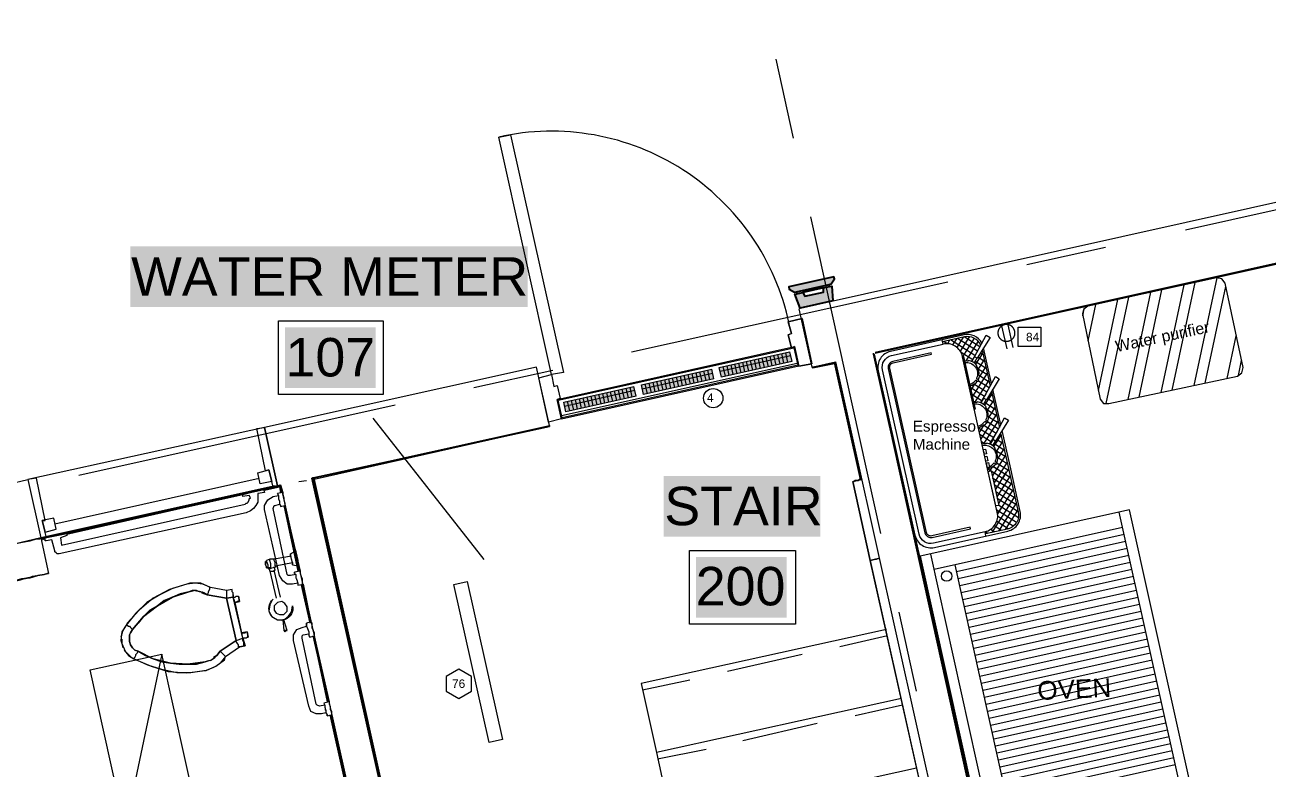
# Model space of a CAD drawing. Header units: inches. Extents: x 0.9 to 36.3, y 0.7 to 23.3.
# Drawn here: x 24.894 to 26.813, y 13.692 to 14.841 of the extents above; entities that cross this region are included whole.
import ezdxf

# ---------------------------------------------------------------- set-up
doc = ezdxf.new("R2010")
doc.units = ezdxf.units.IN
doc.linetypes.add('CENTER', pattern=[50.8, 31.75, -6.35, 6.35, -6.35])
for name, color, linetype, lineweight, true_color in [('Blocks', 7, 'Continuous', 5, 0x9a9c7f), ('Boarder for name', 7, 'Continuous', 5, 0x777777), ('Doors', 7, 'Continuous', 5, 0xf2db9c), ('Lights', 7, 'Continuous', 5, 0xff0a0a), ('Numbering Lights', 1, 'Continuous', 0, 0xff0000), ('PDF_Geometry', 7, 'Continuous', 9, 0x777777)]:
    doc.layers.add(name, color=color, linetype=linetype, lineweight=lineweight, true_color=true_color)
for name, color, linetype, lineweight in [('Force flow Fan', 7, 'Continuous', 0), ('Numbering Force Flow Fan', 255, 'Continuous', 0), ('Numbering receptecles', 170, 'Continuous', 0), ('Receptacles', 170, 'Continuous', 0)]:
    doc.layers.add(name, color=color, linetype=linetype, lineweight=lineweight)
doc.layers.add('PDF_Solid Fills', color=7, linetype='Continuous', true_color=0xffffff)
doc.layers.add('PDF_Text', color=7, linetype='Continuous')
doc.layers.add('Sensor', color=80, linetype='Continuous')
doc.styles.add('PDF Arial', font='arial.ttf')
doc.styles.get("Standard").update_dxf_attribs({"font": 'arial.ttf'})

msp = doc.modelspace()

# ---------------------------------------------------------------- hatches: boundary and pattern name
at = {"layer": 'Blocks', "linetype": 'CENTER', "ltscale": 0.01, "transparency": 33554559}
h = msp.add_hatch(color=256, dxfattribs=at)
h.set_gradient(color1=(19, 155, 72), color2=(241, 235, 31))
h.paths.add_polyline_path([(26.0982, 14.422), (26.0952, 14.428), (26.0857, 14.4259), (26.0826, 14.4252), (26.0907, 14.4037), (26.1414, 14.415), (26.1396, 14.4378), (26.1364, 14.4371), (26.1269, 14.435), (26.1267, 14.4283)])
h.paths.add_polyline_path([(26.1357, 14.4403), (26.1389, 14.441), (26.1438, 14.4488), (26.1431, 14.4519), (26.0734, 14.4364), (26.0741, 14.4332), (26.0819, 14.4283), (26.085, 14.429)])
h.paths.add_polyline_path([(26.085, 14.429), (26.0857, 14.4259), (26.0952, 14.428), (26.1269, 14.435), (26.1364, 14.4371), (26.1357, 14.4403)])
h = msp.add_hatch(dxfattribs=at)
h.set_pattern_fill('ANSI32', color=256, scale=0.005, angle=33)
h.paths.add_polyline_path([(26.5349, 14.4066), (26.5282, 14.4016), (26.5265, 14.395), (26.5542, 14.2632), (26.5592, 14.2565), (26.5675, 14.2564), (26.7661, 14.2988), (26.7728, 14.3037), (26.7745, 14.3121), (26.7468, 14.4422), (26.7418, 14.4489), (26.7335, 14.4506)])
h.paths.add_polyline_path([(26.577, 14.325), (26.7305, 14.358), (26.7228, 14.3935), (26.5694, 14.3606)], flags=24)
at = {"layer": 'Force flow Fan', "linetype": 'CENTER', "ltscale": 0.01, "transparency": 33554559}
h = msp.add_hatch(color=256, dxfattribs=at)
h.dxf.hatch_style = 1
h.paths.add_polyline_path([(25.9722, 14.3136), (25.9661, 14.3122), (25.9695, 14.2972), (25.9755, 14.2985)])
h.paths.add_polyline_path([(25.9782, 14.3149), (25.9722, 14.3136), (25.9755, 14.2985), (25.9815, 14.2998)])
h.paths.add_polyline_path([(25.9842, 14.3163), (25.9782, 14.3149), (25.9815, 14.2998), (25.9876, 14.3012)])
h.paths.add_polyline_path([(25.9902, 14.3176), (25.9842, 14.3163), (25.9876, 14.3012), (25.9936, 14.3025)])
h.paths.add_polyline_path([(25.9963, 14.3189), (25.9902, 14.3176), (25.9936, 14.3025), (25.9996, 14.3039)])
h.paths.add_polyline_path([(26.0023, 14.3203), (25.9963, 14.3189), (25.9996, 14.3039), (26.0056, 14.3052)])
h.paths.add_polyline_path([(26.0083, 14.3216), (26.0023, 14.3203), (26.0056, 14.3052), (26.0117, 14.3066)])
h.paths.add_polyline_path([(26.0143, 14.323), (26.0083, 14.3216), (26.0117, 14.3066), (26.0177, 14.3079)])
h.paths.add_polyline_path([(26.0204, 14.3243), (26.0143, 14.323), (26.0177, 14.3079), (26.0237, 14.3092)])
h.paths.add_polyline_path([(26.0264, 14.3256), (26.0204, 14.3243), (26.0237, 14.3092), (26.0297, 14.3106)])
h.paths.add_polyline_path([(26.0324, 14.327), (26.0264, 14.3256), (26.0297, 14.3106), (26.0358, 14.3119)])
h.paths.add_polyline_path([(26.0384, 14.3283), (26.0324, 14.327), (26.0358, 14.3119), (26.0418, 14.3133)])
h.paths.add_polyline_path([(26.0445, 14.3297), (26.0384, 14.3283), (26.0418, 14.3133), (26.0478, 14.3146)])
h.paths.add_polyline_path([(26.0505, 14.331), (26.0445, 14.3297), (26.0478, 14.3146), (26.0538, 14.3159)])
h.paths.add_polyline_path([(26.0565, 14.3324), (26.0505, 14.331), (26.0538, 14.3159), (26.0599, 14.3173)])
h.paths.add_polyline_path([(26.0625, 14.3337), (26.0565, 14.3324), (26.0599, 14.3173), (26.0659, 14.3186)])
h.paths.add_polyline_path([(26.0686, 14.335), (26.0625, 14.3337), (26.0659, 14.3186), (26.0719, 14.32)])
h.paths.add_polyline_path([(26.0746, 14.3364), (26.0686, 14.335), (26.0719, 14.32), (26.0779, 14.3213)])
h = msp.add_hatch(color=256, dxfattribs=at)
h.dxf.hatch_style = 1
h.paths.add_polyline_path([(25.732, 14.2601), (25.726, 14.2587), (25.7294, 14.2437), (25.7354, 14.245)])
h.paths.add_polyline_path([(25.7441, 14.2628), (25.738, 14.2614), (25.7414, 14.2464), (25.7474, 14.2477)])
h.paths.add_polyline_path([(25.738, 14.2614), (25.732, 14.2601), (25.7354, 14.245), (25.7414, 14.2464)])
h.paths.add_polyline_path([(25.7501, 14.2641), (25.7441, 14.2628), (25.7474, 14.2477), (25.7535, 14.249)])
h.paths.add_polyline_path([(25.7561, 14.2655), (25.7501, 14.2641), (25.7535, 14.249), (25.7595, 14.2504)])
h.paths.add_polyline_path([(25.7682, 14.2681), (25.7621, 14.2668), (25.7655, 14.2517), (25.7715, 14.2531)])
h.paths.add_polyline_path([(25.7621, 14.2668), (25.7561, 14.2655), (25.7595, 14.2504), (25.7655, 14.2517)])
h.paths.add_polyline_path([(25.7802, 14.2708), (25.7742, 14.2695), (25.7776, 14.2544), (25.7836, 14.2558)])
h.paths.add_polyline_path([(25.7742, 14.2695), (25.7682, 14.2681), (25.7715, 14.2531), (25.7776, 14.2544)])
h.paths.add_polyline_path([(25.7923, 14.2735), (25.7862, 14.2722), (25.7896, 14.2571), (25.7956, 14.2584)])
h.paths.add_polyline_path([(25.7862, 14.2722), (25.7802, 14.2708), (25.7836, 14.2558), (25.7896, 14.2571)])
h.paths.add_polyline_path([(25.7983, 14.2748), (25.7923, 14.2735), (25.7956, 14.2584), (25.8017, 14.2598)])
h.paths.add_polyline_path([(25.8043, 14.2762), (25.7983, 14.2748), (25.8017, 14.2598), (25.8077, 14.2611)])
h.paths.add_polyline_path([(25.8164, 14.2789), (25.8103, 14.2775), (25.8137, 14.2625), (25.8197, 14.2638)])
h.paths.add_polyline_path([(25.8103, 14.2775), (25.8043, 14.2762), (25.8077, 14.2611), (25.8137, 14.2625)])
h.paths.add_polyline_path([(25.8224, 14.2802), (25.8164, 14.2789), (25.8197, 14.2638), (25.8258, 14.2651)])
h.paths.add_polyline_path([(25.8284, 14.2816), (25.8224, 14.2802), (25.8258, 14.2651), (25.8318, 14.2665)])
h.paths.add_polyline_path([(25.8344, 14.2829), (25.8284, 14.2816), (25.8318, 14.2665), (25.8378, 14.2678)])
h.paths.add_polyline_path([(25.8519, 14.2868), (25.8458, 14.2854), (25.8492, 14.2704), (25.8552, 14.2717)])
h.paths.add_polyline_path([(25.8579, 14.2881), (25.8519, 14.2868), (25.8552, 14.2717), (25.8612, 14.2731)])
h.paths.add_polyline_path([(25.8639, 14.2895), (25.8579, 14.2881), (25.8612, 14.2731), (25.8673, 14.2744)])
h.paths.add_polyline_path([(25.8699, 14.2908), (25.8639, 14.2895), (25.8673, 14.2744), (25.8733, 14.2757)])
h.paths.add_polyline_path([(25.876, 14.2921), (25.8699, 14.2908), (25.8733, 14.2757), (25.8793, 14.2771)])
h.paths.add_polyline_path([(25.882, 14.2935), (25.876, 14.2921), (25.8793, 14.2771), (25.8853, 14.2784)])
h.paths.add_polyline_path([(25.888, 14.2948), (25.882, 14.2935), (25.8853, 14.2784), (25.8914, 14.2798)])
h.paths.add_polyline_path([(25.9001, 14.2975), (25.894, 14.2962), (25.8974, 14.2811), (25.9034, 14.2824)])
h.paths.add_polyline_path([(25.894, 14.2962), (25.888, 14.2948), (25.8914, 14.2798), (25.8974, 14.2811)])
h.paths.add_polyline_path([(25.9121, 14.3002), (25.9061, 14.2989), (25.9094, 14.2838), (25.9155, 14.2851)])
h.paths.add_polyline_path([(25.9061, 14.2989), (25.9001, 14.2975), (25.9034, 14.2824), (25.9094, 14.2838)])
h.paths.add_polyline_path([(25.9181, 14.3015), (25.9121, 14.3002), (25.9155, 14.2851), (25.9215, 14.2865)])
h.paths.add_polyline_path([(25.9242, 14.3029), (25.9181, 14.3015), (25.9215, 14.2865), (25.9275, 14.2878)])
h.paths.add_polyline_path([(25.9302, 14.3042), (25.9242, 14.3029), (25.9275, 14.2878), (25.9335, 14.2892)])
h.paths.add_polyline_path([(25.9422, 14.3069), (25.9362, 14.3056), (25.9396, 14.2905), (25.9456, 14.2918)])
h.paths.add_polyline_path([(25.9362, 14.3056), (25.9302, 14.3042), (25.9335, 14.2892), (25.9396, 14.2905)])
h.paths.add_polyline_path([(25.9483, 14.3082), (25.9422, 14.3069), (25.9456, 14.2918), (25.9516, 14.2932)])
h.paths.add_polyline_path([(25.9543, 14.3096), (25.9483, 14.3082), (25.9516, 14.2932), (25.9576, 14.2945)])

# ---------------------------------------------------------------- linework, layer by layer
at = {"layer": 'Blocks', "linetype": 'ByBlock'}
for p, q in [((26.3216, 14.3542), (26.3182, 14.3488)), ((26.3607, 14.3306), (26.323, 14.3546)), ((26.3321, 14.3566), (26.3261, 14.3471)), ((26.3427, 14.3589), (26.3327, 14.3432)), ((26.3644, 14.3374), (26.3336, 14.3569)), ((26.3522, 14.3597), (26.338, 14.3373)), ((26.3597, 14.3573), (26.3416, 14.3288)), ((26.368, 14.3441), (26.3441, 14.3593)), ((26.3178, 14.3488), (26.3125, 14.3522)), ((26.3573, 14.3238), (26.3392, 14.3352)), ((26.3657, 14.3525), (26.3465, 14.3222)), ((26.3717, 14.3388), (26.3841, 14.2834)), ((26.3863, 14.2875), (26.374, 14.3425)), ((26.3457, 14.3221), (26.3441, 14.3231)), ((26.3598, 14.3289), (26.3552, 14.3217)), ((26.3559, 14.3213), (26.3601, 14.3286)), ((26.3636, 14.3266), (26.3594, 14.3193)), ((26.378, 14.3106), (26.3608, 14.3216)), ((26.3726, 14.3348), (26.3616, 14.3175)), ((26.3756, 14.3212), (26.365, 14.3279)), ((26.3749, 14.3243), (26.3657, 14.3097)), ((26.3733, 14.3317), (26.369, 14.3344)), ((26.3797, 14.3032), (26.3566, 14.2669)), ((26.3804, 14.3001), (26.3658, 14.3093)), ((26.3773, 14.3137), (26.3676, 14.2984)), ((26.3827, 14.2896), (26.3677, 14.2991)), ((26.3753, 14.2672), (26.3535, 14.281)), ((26.3599, 14.2863), (26.3543, 14.2775)), ((26.3789, 14.2739), (26.3588, 14.2866)), ((26.382, 14.2927), (26.3602, 14.2582)), ((26.3826, 14.2806), (26.3659, 14.2912)), ((26.4006, 14.2236), (26.3883, 14.2786)), ((26.3719, 14.2603), (26.3559, 14.2704)), ((26.3608, 14.2583), (26.3582, 14.2599)), ((26.3775, 14.2713), (26.369, 14.2579)), ((26.3702, 14.2574), (26.3744, 14.2647)), ((26.3779, 14.2627), (26.3737, 14.2554)), ((26.3867, 14.2716), (26.3755, 14.2539)), ((26.3898, 14.258), (26.3796, 14.2644)), ((26.3891, 14.2611), (26.3797, 14.2463)), ((26.3874, 14.2685), (26.3836, 14.2709)), ((26.386, 14.2749), (26.3984, 14.2195)), ((26.3938, 14.24), (26.3699, 14.2022)), ((26.3921, 14.2474), (26.3753, 14.2581)), ((26.3945, 14.2369), (26.3798, 14.2462)), ((26.3915, 14.2505), (26.3821, 14.2357)), ((26.3739, 14.2228), (26.3675, 14.2127)), ((26.3737, 14.2229), (26.3735, 14.2231)), ((26.3962, 14.2294), (26.3739, 14.1943)), ((26.3934, 14.2104), (26.3744, 14.2225)), ((26.3971, 14.2171), (26.3806, 14.2276)), ((26.3816, 14.236), (26.3811, 14.2363)), ((26.3969, 14.2263), (26.3821, 14.2357)), ((26.3898, 14.2037), (26.3662, 14.2187)), ((26.3864, 14.1968), (26.3685, 14.2081)), ((26.3952, 14.2137), (26.3829, 14.1942)), ((26.3845, 14.1936), (26.3887, 14.2008)), ((26.4009, 14.2084), (26.3895, 14.1904)), ((26.4039, 14.1947), (26.3941, 14.201)), ((26.4016, 14.2053), (26.3981, 14.2075)), ((26.3759, 14.1944), (26.3709, 14.1976)), ((26.3922, 14.1988), (26.388, 14.1915)), ((26.4063, 14.1842), (26.3898, 14.1946)), ((26.4087, 14.1737), (26.3937, 14.1831)), ((26.4032, 14.1978), (26.3938, 14.183)), ((26.4056, 14.1873), (26.396, 14.1721)), ((26.408, 14.1767), (26.3874, 14.1443)), ((26.4103, 14.1662), (26.3897, 14.1338)), ((26.411, 14.1631), (26.3955, 14.173)), ((26.3851, 14.1524), (26.3803, 14.1555)), ((26.3877, 14.1591), (26.3832, 14.152)), ((26.4099, 14.1367), (26.3841, 14.153)), ((26.404, 14.1405), (26.3856, 14.1521)), ((26.414, 14.1431), (26.3882, 14.1595)), ((26.4076, 14.1472), (26.3891, 14.1589)), ((26.415, 14.1451), (26.4036, 14.1271)), ((26.4127, 14.1557), (26.4097, 14.1509)), ((26.4082, 14.1197), (26.3904, 14.131)), ((26.3992, 14.1344), (26.3921, 14.1232)), ((26.4057, 14.1303), (26.3945, 14.1127)), ((26.4204, 14.121), (26.404, 14.1314)), ((26.4174, 14.1346), (26.408, 14.1197)), ((26.4181, 14.1315), (26.4083, 14.1377)), ((26.4198, 14.1241), (26.4101, 14.1089)), ((26.4221, 14.1135), (26.3865, 14.0573)), ((26.4106, 14.1091), (26.3927, 14.1205)), ((26.4129, 14.0986), (26.3951, 14.1099)), ((26.408, 14.1198), (26.3968, 14.1022)), ((26.4209, 14.1116), (26.4045, 14.0858)), ((26.4228, 14.1104), (26.4079, 14.1199)), ((26.4252, 14.0999), (26.4097, 14.1097)), ((26.5993, 14.0926), (26.2762, 14.0208)), ((26.4249, 14.0729), (26.3945, 14.0922)), ((26.4245, 14.103), (26.397, 14.0597)), ((26.4088, 14.0922), (26.3974, 14.0994)), ((26.4277, 14.0802), (26.4033, 14.0957)), ((26.4268, 14.0924), (26.4075, 14.062)), ((26.4275, 14.0893), (26.4092, 14.101)), ((26.6975, 13.5747), (26.5832, 14.089)), ((26.7136, 13.5783), (26.5993, 14.0926)), ((26.4014, 14.0607), (26.3904, 14.0677)), ((26.4119, 14.0631), (26.3942, 14.0743)), ((26.4198, 14.0671), (26.3958, 14.0823)), ((26.5885, 14.0651), (26.2977, 14.0005)), ((26.5909, 14.0543), (26.3324, 13.9969)), ((26.3804, 14.056), (26.3762, 14.0586)), ((26.3788, 14.0594), (26.3767, 14.0562)), ((26.3909, 14.0583), (26.3846, 14.0623)), ((26.5933, 14.0435), (26.3348, 13.9861)), ((26.5957, 14.0328), (26.3372, 13.9753)), ((26.2762, 14.0208), (26.3905, 13.5065)), ((26.4067, 13.5101), (26.2924, 14.0243)), ((26.5981, 14.022), (26.3396, 13.9646)), ((26.6005, 14.0112), (26.342, 13.9538)), ((26.4329, 13.5445), (26.33, 14.0076)), ((26.6029, 14.0005), (26.3444, 13.943)), ((26.6052, 13.9897), (26.3468, 13.9322)), ((26.6076, 13.9789), (26.3492, 13.9215)), ((26.61, 13.9681), (26.3515, 13.9107)), ((26.6124, 13.9574), (26.3539, 13.8999)), ((26.6148, 13.9466), (26.3563, 13.8892)), ((26.6172, 13.9358), (26.3587, 13.8784)), ((26.6196, 13.9251), (26.3611, 13.8676)), ((26.622, 13.9143), (26.3635, 13.8568)), ((26.6244, 13.9035), (26.3659, 13.8461)), ((26.6268, 13.8927), (26.3683, 13.8353)), ((26.6292, 13.882), (26.3707, 13.8245)), ((26.6316, 13.8712), (26.3731, 13.8138)), ((26.634, 13.8604), (26.3755, 13.803)), ((26.6364, 13.8497), (26.3779, 13.7922)), ((26.6388, 13.8389), (26.3803, 13.7815)), ((26.6412, 13.8281), (26.3827, 13.7707)), ((26.6435, 13.8174), (26.3851, 13.7599)), ((26.6459, 13.8066), (26.3874, 13.7491)), ((26.6483, 13.7958), (26.3898, 13.7384)), ((26.6507, 13.785), (26.3922, 13.7276)), ((26.6531, 13.7743), (26.3946, 13.7168)), ((26.6555, 13.7635), (26.397, 13.7061)), ((26.6579, 13.7527), (26.3994, 13.6953)), ((26.6603, 13.742), (26.4018, 13.6845)), ((26.6627, 13.7312), (26.4042, 13.6737)), ((26.6651, 13.7204), (26.4066, 13.663)), ((26.6675, 13.7096), (26.409, 13.6522)), ((26.6699, 13.6989), (26.4114, 13.6414))]:
    msp.add_line(p, q, dxfattribs=at)
for points in [[(26.7468, 14.4422), (26.7418, 14.4489), (26.7335, 14.4506), (26.5349, 14.4066), (26.5282, 14.4016), (26.5265, 14.395), (26.5542, 14.2632), (26.5592, 14.2565), (26.5675, 14.2564), (26.7661, 14.2988), (26.7728, 14.3037), (26.7745, 14.3121)], [(26.3598, 14.3288), (26.3779, 14.3622), (26.384, 14.3586), (26.364, 14.3263)], [(26.3415, 14.3287), (26.3428, 14.329), (26.3609, 14.2479), (26.3597, 14.2477)], [(26.374, 14.2649), (26.3922, 14.2983), (26.3983, 14.2947), (26.3783, 14.2624)], [(26.3883, 14.201), (26.4065, 14.2344), (26.4126, 14.2308), (26.3926, 14.1986)], [(26.3736, 14.1854), (26.3768, 14.1861), (26.3783, 14.179), (26.3752, 14.1783)], [(26.376, 14.1746), (26.3792, 14.1753), (26.3808, 14.1682), (26.3776, 14.1675)], [(26.3783, 14.1646), (26.3814, 14.1653), (26.383, 14.1582), (26.3799, 14.1575)], [(26.3812, 14.1516), (26.3855, 14.1525), (26.3974, 14.0994), (26.3931, 14.0984)]]:
    msp.add_lwpolyline(points, close=True, dxfattribs=at)
for points in [[(26.3713, 14.35, 0.332289), (26.3438, 14.3623), (26.2304, 14.337, 0.414214), (26.2114, 14.3069), (26.2681, 14.0535, 0.414214), (26.2982, 14.0344), (26.4115, 14.0598, 0.414214), (26.4305, 14.0898), (26.4148, 14.1603), (26.4026, 14.2147)], [(26.3776, 14.0522), (26.3762, 14.0587, 0.414214), (26.3952, 14.0888), (26.3414, 14.3292, 0.414214), (26.3114, 14.3482), (26.3099, 14.3547)], [(26.3695, 14.3467, 0.357543), (26.3444, 14.3593), (26.3106, 14.3518)], [(26.3762, 14.0587), (26.2967, 14.0409, -0.414214), (26.2746, 14.0549), (26.2179, 14.3084, -0.414214), (26.2319, 14.3305), (26.3114, 14.3482)], [(26.3448, 14.3198, -0.589811), (26.3633, 14.2956, 0.399029), (26.3637, 14.2944), (26.3658, 14.2934, 0.083054), (26.3678, 14.2999), (26.3668, 14.3, 0.198912), (26.363, 14.3145), (26.3638, 14.3151, 0.198912), (26.3501, 14.323), (26.35, 14.322, 0.072538), (26.3443, 14.3219)], [(26.3524, 14.286, 0.161387), (26.3613, 14.2922, -0.399029), (26.3626, 14.2925), (26.3646, 14.2912, 1.0311), (26.3658, 14.2934)], [(26.3529, 14.2838, 0.092486), (26.3593, 14.287), (26.3599, 14.2862, 0.083054), (26.3646, 14.2912)], [(26.3591, 14.2559, -0.589811), (26.3776, 14.2317, 0.399029), (26.378, 14.2305), (26.3801, 14.2295, 0.083054), (26.3821, 14.236), (26.3811, 14.2361, 0.198912), (26.3773, 14.2506), (26.3781, 14.2512, 0.198912), (26.3644, 14.2591), (26.3643, 14.2581, 0.072538), (26.3586, 14.2581)], [(26.3655, 14.2218, 0.179817), (26.3756, 14.2283, -0.399029), (26.3769, 14.2286), (26.3788, 14.2273, 1.0311), (26.3801, 14.2295)], [(26.366, 14.2196, 0.108504), (26.3736, 14.2231), (26.3742, 14.2223, 0.083054), (26.3788, 14.2273)], [(26.4003, 14.211), (26.4126, 14.1562), (26.4276, 14.0892, -0.414214), (26.4108, 14.0628), (26.377, 14.0552)], [(26.3722, 14.1917, -0.614209), (26.3919, 14.1679, 0.399029), (26.3923, 14.1666), (26.3944, 14.1656, 0.083054), (26.3964, 14.1721), (26.3954, 14.1722, 0.198912), (26.3916, 14.1867), (26.3924, 14.1873, 0.198912), (26.3787, 14.1952), (26.3786, 14.1942, 0.088498), (26.3717, 14.1939)], [(26.3803, 14.1557, 0.108504), (26.3879, 14.1592), (26.3885, 14.1584, 0.083054), (26.3931, 14.1634)], [(26.3829, 14.1589, 0.132053), (26.3899, 14.1645, -0.399029), (26.3912, 14.1647), (26.3931, 14.1634, 1.0311), (26.3944, 14.1656)]]:
    msp.add_lwpolyline(points, format="xyb", dxfattribs=at)
msp.add_lwpolyline([(26.3535, 14.0655), (26.2942, 14.0522, -0.414214), (26.2859, 14.0575), (26.2291, 14.3109, -0.414214), (26.2344, 14.3192), (26.2937, 14.3325), (26.2932, 14.3348), (26.2339, 14.3215, 0.414214), (26.2268, 14.3104), (26.2835, 14.057, 0.414214), (26.2947, 14.0499), (26.354, 14.0631)], format="xyb", close=True, dxfattribs=at)
for points in [[(26.4134, 14.1526), (26.4113, 14.1539), (26.395, 14.1642)], [(26.397, 14.131), (26.4096, 14.1509), (26.4033, 14.1409)], [(26.4058, 14.1302), (26.388, 14.1415), (26.4006, 14.1336)], [(26.4104, 14.1093), (26.3957, 14.0861), (26.4018, 14.0958)]]:
    msp.add_lwpolyline(points, dxfattribs=at)
msp.add_circle((26.317, 13.9903), 0.00806, dxfattribs=at)
at = {"layer": 'Boarder for name', "linetype": 'ByBlock'}
for points in [[(25.2855, 14.384), (25.4472, 14.384), (25.4472, 14.2707), (25.2855, 14.2707)], [(25.9202, 14.0296), (26.0835, 14.0296), (26.0835, 13.9163), (25.9202, 13.9163)]]:
    msp.add_lwpolyline(points, close=True, dxfattribs=at)
msp.add_lwpolyline([(25.6033, 14.0157), (25.4317, 14.234)], dxfattribs=at)
at = {"layer": 'Doors', "linetype": 'ByBlock'}
for points in [[(25.6256, 14.6677), (25.644, 14.6711), (25.7256, 14.3044), (25.7073, 14.3011)], [(26.0889, 14.3144), (26.0823, 14.3444), (26.0773, 14.3427), (26.0723, 14.3627), (26.0773, 14.3644), (26.0723, 14.3827), (26.0939, 14.3877), (26.1089, 14.3178)], [(25.7023, 14.2278), (25.6873, 14.2961), (25.7073, 14.3011), (25.7106, 14.2828), (25.7156, 14.2844), (25.7206, 14.2644), (25.7156, 14.2628), (25.7223, 14.2328)]]:
    msp.add_lwpolyline(points, close=True, dxfattribs=at)
for points in [[(26.0939, 14.3877), (26.0723, 14.3827), (26.0773, 14.3644), (26.0723, 14.3627), (26.0773, 14.3427), (26.0823, 14.3444), (26.0889, 14.3144), (26.1089, 14.3178)], [(25.6873, 14.2961), (25.7073, 14.3011), (25.7106, 14.2828), (25.7156, 14.2844), (25.7206, 14.2644), (25.7156, 14.2628), (25.7223, 14.2328), (25.7023, 14.2278)]]:
    msp.add_lwpolyline(points, dxfattribs=at)
msp.add_arc((25.7071, 14.3017), 0.375, 11.9572, 102.5508, dxfattribs=at)
at = {"layer": 'Force flow Fan', "linetype": 'ByBlock', "ltscale": 0.001}
for p, q in [((25.7156, 14.2628), (26.0823, 14.3444)), ((25.7175, 14.2616), (26.0811, 14.3426)), ((25.9661, 14.3122), (26.0746, 14.3364)), ((26.0719, 14.32), (26.0686, 14.335)), ((26.0746, 14.3364), (26.0779, 14.3213)), ((26.0811, 14.3426), (26.0871, 14.3155)), ((26.0823, 14.3444), (26.089, 14.3143)), ((25.7227, 14.238), (26.0863, 14.319)), ((25.9675, 14.3062), (26.0759, 14.3304)), ((26.0779, 14.3213), (25.9695, 14.2972)), ((25.9876, 14.3012), (25.9842, 14.3163)), ((25.9936, 14.3025), (25.9902, 14.3176)), ((25.9996, 14.3039), (25.9963, 14.3189)), ((26.0056, 14.3052), (26.0023, 14.3203)), ((26.0117, 14.3066), (26.0083, 14.3216)), ((26.0177, 14.3079), (26.0143, 14.323)), ((26.0237, 14.3092), (26.0204, 14.3243)), ((26.0297, 14.3106), (26.0264, 14.3256)), ((26.0358, 14.3119), (26.0324, 14.327)), ((26.0418, 14.3133), (26.0384, 14.3283)), ((26.0478, 14.3146), (26.0445, 14.3297)), ((26.0538, 14.3159), (26.0505, 14.331)), ((26.0599, 14.3173), (26.0565, 14.3324)), ((26.0659, 14.3186), (26.0625, 14.3337)), ((26.089, 14.3143), (25.7223, 14.2326)), ((26.0871, 14.3155), (25.7235, 14.2345)), ((25.8458, 14.2854), (25.9543, 14.3096)), ((25.8472, 14.2794), (25.9556, 14.3036)), ((25.9034, 14.2824), (25.9001, 14.2975)), ((25.9094, 14.2838), (25.9061, 14.2989)), ((25.9155, 14.2851), (25.9121, 14.3002)), ((25.9215, 14.2865), (25.9181, 14.3015)), ((25.9275, 14.2878), (25.9242, 14.3029)), ((25.9335, 14.2892), (25.9302, 14.3042)), ((25.9396, 14.2905), (25.9362, 14.3056)), ((25.9456, 14.2918), (25.9422, 14.3069)), ((25.9516, 14.2932), (25.9483, 14.3082)), ((25.9576, 14.2945), (25.9543, 14.3096)), ((25.9695, 14.2972), (25.9661, 14.3122)), ((25.9755, 14.2985), (25.9722, 14.3136)), ((25.9815, 14.2998), (25.9782, 14.3149)), ((25.726, 14.2587), (25.8344, 14.2829)), ((25.8137, 14.2625), (25.8103, 14.2775)), ((25.8197, 14.2638), (25.8164, 14.2789)), ((25.8258, 14.2651), (25.8224, 14.2802)), ((25.8318, 14.2665), (25.8284, 14.2816)), ((25.8378, 14.2678), (25.8344, 14.2829)), ((25.8492, 14.2704), (25.8458, 14.2854)), ((25.9576, 14.2945), (25.8492, 14.2704)), ((25.8552, 14.2717), (25.8519, 14.2868)), ((25.8612, 14.2731), (25.8579, 14.2881)), ((25.8673, 14.2744), (25.8639, 14.2895)), ((25.8733, 14.2757), (25.8699, 14.2908)), ((25.8793, 14.2771), (25.876, 14.2921)), ((25.8853, 14.2784), (25.882, 14.2935)), ((25.8914, 14.2798), (25.888, 14.2948)), ((25.8974, 14.2811), (25.894, 14.2962)), ((25.7223, 14.2326), (25.7156, 14.2628)), ((25.7235, 14.2345), (25.7175, 14.2616)), ((25.7294, 14.2437), (25.726, 14.2587)), ((25.7273, 14.2527), (25.8358, 14.2769)), ((25.8378, 14.2678), (25.7294, 14.2437)), ((25.7354, 14.245), (25.732, 14.2601)), ((25.7414, 14.2464), (25.738, 14.2614)), ((25.7474, 14.2477), (25.7441, 14.2628)), ((25.7535, 14.249), (25.7501, 14.2641)), ((25.7595, 14.2504), (25.7561, 14.2655)), ((25.7655, 14.2517), (25.7621, 14.2668)), ((25.7715, 14.2531), (25.7682, 14.2681)), ((25.7776, 14.2544), (25.7742, 14.2695)), ((25.7836, 14.2558), (25.7802, 14.2708)), ((25.7896, 14.2571), (25.7862, 14.2722)), ((25.7956, 14.2584), (25.7923, 14.2735)), ((25.8017, 14.2598), (25.7983, 14.2748)), ((25.8077, 14.2611), (25.8043, 14.2762))]:
    msp.add_line(p, q, dxfattribs=at)
at = {"layer": 'Lights', "linetype": 'ByBlock'}
msp.add_lwpolyline([(25.5563, 13.9774), (25.5768, 13.982), (25.6316, 13.7381), (25.6111, 13.7335)], close=True, dxfattribs=at)
msp.add_lwpolyline([(25.0488, 13.6015), (24.995, 13.8456), (25.1056, 13.87), (25.0488, 13.6015), (25.1594, 13.6258), (25.1056, 13.87)], dxfattribs=at)
at = {"layer": 'Numbering Force Flow Fan', "linetype": 'ByBlock', "ltscale": 0.001}
msp.add_circle((25.9567, 14.2648), 0.0149, dxfattribs=at)
at = {"layer": 'Numbering Lights', "linetype": 'ByBlock', "ltscale": 0.001}
msp.add_lwpolyline([(25.564, 13.8465), (25.5443, 13.8351), (25.5443, 13.8125), (25.564, 13.8011), (25.5836, 13.8125), (25.5836, 13.8351)], close=True, dxfattribs=at)
at = {"layer": 'Numbering receptecles', "linetype": 'ByBlock', "ltscale": 0.001}
msp.add_lwpolyline([(26.4274, 14.3744), (26.4624, 14.3744), (26.4624, 14.3445), (26.4274, 14.3445)], close=True, dxfattribs=at)
at = {"layer": 'PDF_Geometry', "linetype": 'ByBlock'}
for points in [[(26.2064, 14.3358), (28.4782, 14.8408), (28.4782, 14.8392), (26.2064, 14.3341), (28.4782, 14.8392)], [(28.4782, 14.8375), (26.2082, 14.3341)], [(26.0907, 14.4037), (27.9774, 14.8237)], [(26.2064, 14.3357), (27.9981, 14.7341), (27.9782, 14.8241)], [(26.0806, 14.6661), (26.0539, 14.7877)], [(26.6859, 14.5245), (27.1725, 14.6329)], [(26.2156, 14.0561), (26.1073, 14.5444)], [(26.4406, 14.4711), (26.5623, 14.4977)], [(25.8306, 14.3361), (26.3189, 14.4444)], [(26.0889, 14.4027), (26.1089, 14.3128), (26.1456, 14.3211), (26.3023, 13.6161)], [(25.174, 13.4061), (25.1823, 13.3745), (25.469, 13.4378), (25.8606, 13.5244), (26.0589, 12.6378), (26.0173, 12.6295), (26.0289, 12.5812), (26.0689, 12.5895), (26.1789, 12.0962), (26.2273, 12.1062), (26.1173, 12.6012), (26.5139, 12.6895), (26.7322, 11.7045), (26.7856, 11.7162), (26.5606, 12.7245), (26.4023, 13.4345), (26.7639, 13.5145), (26.7489, 13.5844), (26.3873, 13.5028), (26.2039, 14.3344)], [(26.2923, 13.5994), (26.1989, 14.0144), (26.1723, 14.1361), (26.1856, 14.1394), (26.1456, 14.3194), (26.1106, 14.3128), (26.1089, 14.3128)], [(26.1439, 14.3178), (26.1106, 14.3111), (26.1106, 14.3128), (26.1456, 14.3194)], [(26.1439, 14.3211), (26.1856, 14.1394), (26.1456, 14.3211)], [(26.1839, 14.1394), (26.1439, 14.3194)], [(26.3889, 13.5045), (26.7489, 13.5844), (26.3873, 13.5045), (26.3873, 13.5028), (26.2039, 14.3344), (26.3889, 13.5045), (26.2039, 14.3328)], [(26.3906, 13.5061), (26.2056, 14.3328)], [(26.3823, 13.2545), (26.4989, 12.7361), (26.1056, 12.6495), (25.8989, 13.5844), (25.8506, 13.5728), (25.4823, 13.4911), (25.3373, 14.1411), (25.704, 14.2228), (25.684, 14.3128), (25.264, 14.2194), (25.284, 14.1294), (25.289, 14.1311), (25.434, 13.4811), (25.1706, 13.4228), (25.1723, 13.4178)], [(25.5873, 14.2811), (25.709, 14.3078)], [(24.9773, 14.1461), (25.4656, 14.2544)], [(25.419, 14.1594), (25.704, 14.2228), (25.704, 14.2211), (25.3373, 14.1411), (25.4823, 13.4911)], [(25.8973, 13.5861), (25.484, 13.4945), (25.484, 13.4928), (25.4823, 13.4928), (25.339, 14.1411), (25.704, 14.2211), (25.3406, 14.1394), (25.484, 13.4945), (25.484, 13.4928), (25.4823, 13.4928), (25.339, 14.1428)], [(25.704, 14.2211), (25.704, 14.2211)], [(25.2806, 14.1294), (24.919, 14.0494), (25.284, 14.1294), (25.264, 14.2194), (24.899, 14.1394), (24.919, 14.0494), (24.9307, 13.9944)], [(25.284, 14.1294), (25.2773, 14.1278), (25.2706, 14.1544), (25.2656, 14.1528), (25.2523, 14.2178), (25.264, 14.2194)], [(24.919, 14.0494), (24.9273, 14.0511), (24.9207, 14.0761), (24.9257, 14.0761), (24.9123, 14.1411), (24.899, 14.1394)], [(24.9257, 14.0494), (24.919, 14.0478), (25.289, 14.1294), (25.2906, 14.1194), (25.2873, 14.1311)], [(24.9407, 14.0711), (25.2556, 14.1411)], [(25.289, 14.1294), (25.2623, 14.1244)], [(25.264, 14.1228), (25.2873, 14.1278), (25.289, 14.1194)], [(25.289, 14.1311), (25.2923, 14.1194), (25.284, 14.1178)], [(25.3173, 14.1361), (25.329, 14.1378)], [(26.1989, 14.0144), (26.2139, 14.0178), (26.1989, 14.0144), (26.1723, 14.1361), (26.1989, 14.0144), (26.3706, 13.2445), (26.3856, 13.2561), (26.3056, 13.6178)], [(24.959, 14.0561), (25.2306, 14.1161), (24.959, 14.0544)], [(25.3156, 13.9794), (25.3073, 13.9778), (25.299, 13.9778), (25.2923, 13.9828), (25.2873, 13.9911), (25.264, 14.0928), (25.264, 14.0994), (25.269, 14.1078), (25.2773, 14.1128), (25.2856, 14.1144), (25.284, 14.1178), (25.2856, 14.1144), (25.2856, 14.1094), (25.2873, 14.1061), (25.2873, 14.1011), (25.289, 14.0994), (25.289, 14.0978), (25.2956, 14.0994), (25.319, 13.9978), (25.3106, 13.9961)], [(25.2923, 14.1194), (25.2923, 14.1161), (25.294, 14.1111), (25.294, 14.1078), (25.2956, 14.1028), (25.2956, 14.1011), (25.2956, 14.0994)], [(25.3123, 13.9928), (25.304, 13.9911), (25.3006, 13.9911), (25.299, 13.9928), (25.2773, 14.0944), (25.279, 14.0994), (25.2806, 14.0994), (25.2873, 14.1011), (25.289, 14.0994), (25.289, 14.0978)], [(25.294, 14.0994), (25.3156, 13.9978)], [(24.7573, 14.0128), (24.759, 14.0128), (24.7657, 14.0144), (24.774, 14.0161), (24.7857, 14.0194), (24.8007, 14.0228), (24.8157, 14.0261), (24.8623, 14.0361), (24.8757, 14.0394), (24.8907, 14.0428), (24.9023, 14.0444), (24.9123, 14.0478), (24.9173, 14.0478), (24.919, 14.0494)], [(24.9257, 14.0478), (24.9207, 14.0461)], [(25.2806, 14.0061), (25.3073, 14.0111), (25.3073, 14.0078), (25.3073, 14.0111), (25.3056, 14.0161), (25.304, 14.0228), (25.304, 14.0244), (25.3123, 14.0294)], [(25.3056, 14.0211), (25.279, 14.0161), (25.2723, 14.0161), (25.2673, 14.0144), (25.2673, 14.0128), (25.2656, 14.0128)], [(25.2673, 14.0144), (25.2673, 14.0128), (25.269, 14.0078), (25.269, 14.0044), (25.2706, 14.0011), (25.2756, 14.0028), (25.2823, 14.0044), (25.2806, 14.0061), (25.2806, 14.0111), (25.279, 14.0144), (25.279, 14.0161)], [(25.274, 14.0044), (25.274, 14.0094), (25.2723, 14.0144), (25.2723, 14.0161)], [(25.304, 14.0244), (25.304, 14.0228)], [(24.889, 13.9861), (24.9023, 13.9878), (24.914, 13.9911), (24.924, 13.9928), (24.929, 13.9944), (24.9307, 13.9944), (24.929, 13.9944), (24.924, 13.9928), (24.914, 13.9911), (24.9023, 13.9878), (24.889, 13.9861)], [(24.8923, 13.9861), (24.9007, 13.9878), (24.9057, 13.9894), (24.909, 13.9894), (24.9107, 13.9911), (24.909, 13.9894), (24.9057, 13.9894), (24.9007, 13.9878), (24.8923, 13.9861)], [(25.2673, 14.0028), (25.269, 14.0028)], [(25.2706, 14.0028), (25.2723, 13.9978), (25.2823, 13.9561)], [(25.2723, 13.9978), (25.274, 13.9978), (25.279, 13.9978), (25.2806, 13.9994), (25.279, 14.0044)], [(25.289, 13.9578), (25.279, 13.9994)], [(25.3073, 14.0078), (25.3173, 14.0061)], [(25.3106, 13.9944), (25.3106, 13.9961), (25.3106, 13.9944), (25.3123, 13.9928), (25.3123, 13.9878), (25.314, 13.9844), (25.3156, 13.9794), (25.3156, 13.9761), (25.324, 13.9778), (25.3356, 13.9194), (25.329, 13.9178)], [(25.319, 13.9978), (25.319, 13.9961), (25.319, 13.9944), (25.3206, 13.9894), (25.3223, 13.9861), (25.3223, 13.9811), (25.3223, 13.9778), (25.324, 13.9778)], [(25.2156, 13.9611), (25.2156, 13.9578), (25.2156, 13.9611), (25.2156, 13.9644), (25.214, 13.9661), (25.214, 13.9678), (25.214, 13.9694), (25.2056, 13.9678), (25.1806, 13.9728), (25.1656, 13.9794), (25.149, 13.9794), (25.144, 13.9778), (25.1173, 13.9694), (25.0923, 13.9561), (25.0706, 13.9378), (25.0523, 13.9178), (25.0506, 13.9144), (25.044, 13.9044), (25.0423, 13.8911), (25.044, 13.8861), (25.049, 13.8744), (25.059, 13.8644), (25.0623, 13.8628), (25.089, 13.8511), (25.1156, 13.8428), (25.144, 13.8411), (25.1723, 13.8444), (25.174, 13.8444), (25.189, 13.8511), (25.2023, 13.8611), (25.204, 13.8661), (25.2256, 13.8811), (25.234, 13.8828), (25.2323, 13.8828), (25.2323, 13.8844), (25.2323, 13.8861), (25.2323, 13.8878), (25.2306, 13.8911), (25.2306, 13.8944), (25.239, 13.8961), (25.2373, 13.8961), (25.2356, 13.8944), (25.234, 13.8944), (25.2323, 13.8944), (25.2306, 13.8944), (25.229, 13.9028), (25.219, 13.9494), (25.2156, 13.9578), (25.2056, 13.9561), (25.2206, 13.8911), (25.2306, 13.8944), (25.2156, 13.9578), (25.219, 13.9578), (25.2206, 13.9594), (25.2223, 13.9594), (25.224, 13.9594), (25.2256, 13.9511), (25.224, 13.9594)], [(25.1806, 13.9728), (25.169, 13.9778), (25.1573, 13.9794), (25.144, 13.9778), (25.1223, 13.9711), (25.1023, 13.9611), (25.0823, 13.9494), (25.0656, 13.9328), (25.0506, 13.9144), (25.0523, 13.9144), (25.054, 13.9128), (25.0556, 13.9128), (25.0573, 13.9111), (25.059, 13.9094), (25.0606, 13.9078)], [(25.2056, 13.9678), (25.1806, 13.9728), (25.179, 13.9728), (25.179, 13.9711), (25.179, 13.9694), (25.1773, 13.9661), (25.1773, 13.9644), (25.1756, 13.9611), (25.1706, 13.9644), (25.164, 13.9661), (25.159, 13.9678), (25.1523, 13.9678), (25.1473, 13.9661), (25.134, 13.9628), (25.1223, 13.9578), (25.109, 13.9528), (25.099, 13.9444), (25.0873, 13.9378), (25.0773, 13.9278), (25.069, 13.9178), (25.0606, 13.9078), (25.0573, 13.9028), (25.0556, 13.8994), (25.0556, 13.8944), (25.0556, 13.8894), (25.0573, 13.8844), (25.0606, 13.8794), (25.064, 13.8761), (25.069, 13.8744), (25.0923, 13.8628), (25.119, 13.8561), (25.144, 13.8544), (25.119, 13.8561), (25.0923, 13.8628), (25.069, 13.8744), (25.0806, 13.8678), (25.0923, 13.8628), (25.1056, 13.8578), (25.119, 13.8561), (25.1323, 13.8544), (25.1456, 13.8544), (25.159, 13.8544), (25.1723, 13.8578), (25.1456, 13.8544), (25.1723, 13.8578), (25.1773, 13.8594), (25.1723, 13.8578), (25.1456, 13.8544), (25.119, 13.8561), (25.0923, 13.8628), (25.069, 13.8744), (25.064, 13.8761), (25.0606, 13.8794), (25.0573, 13.8844), (25.0556, 13.8894), (25.0556, 13.8944), (25.0556, 13.8994), (25.0573, 13.9028), (25.0606, 13.9078), (25.0773, 13.9278), (25.099, 13.9444), (25.1223, 13.9578), (25.1473, 13.9661), (25.1556, 13.9678), (25.1473, 13.9661), (25.1223, 13.9578), (25.099, 13.9444), (25.0773, 13.9278), (25.0606, 13.9078), (25.0773, 13.9278), (25.099, 13.9444), (25.1223, 13.9578), (25.1473, 13.9661), (25.1556, 13.9678)], [(25.314, 13.9844), (25.314, 13.9861)], [(25.3156, 13.9778), (25.3156, 13.9761)], [(25.3206, 13.9761), (25.334, 13.9178)], [(25.1573, 13.9678), (25.1656, 13.9661)], [(25.204, 13.8661), (25.2256, 13.8811), (25.224, 13.8811), (25.224, 13.8844), (25.2223, 13.8861), (25.2206, 13.8894), (25.2206, 13.8911), (25.1956, 13.8744), (25.1906, 13.8678), (25.1856, 13.8644), (25.1906, 13.8678), (25.1956, 13.8744), (25.2206, 13.8911), (25.2056, 13.9561), (25.1756, 13.9611), (25.1673, 13.9661)], [(25.1756, 13.9611), (25.1673, 13.9644), (25.1756, 13.9611), (25.2056, 13.9561)], [(25.214, 13.9694), (25.2056, 13.9678), (25.2056, 13.9661), (25.2056, 13.9644), (25.2056, 13.9628), (25.2056, 13.9594), (25.2056, 13.9561), (25.2156, 13.9578)], [(25.2756, 13.9528), (25.2723, 13.9461), (25.2706, 13.9361), (25.2756, 13.9278), (25.284, 13.9228), (25.2923, 13.9228), (25.294, 13.9061), (25.2956, 13.9044)], [(26.2706, 13.8128), (26.2439, 13.9344)], [(25.0506, 13.9144), (25.0456, 13.9061), (25.0423, 13.8961)], [(25.2923, 13.9228), (25.2923, 13.9228)], [(25.2923, 13.9228), (25.294, 13.9228), (25.2923, 13.9228)], [(25.294, 13.9228), (25.294, 13.9228)], [(25.294, 13.9228), (25.294, 13.9228)], [(25.359, 13.7794), (25.3523, 13.7778), (25.344, 13.7778), (25.3356, 13.7811), (25.3323, 13.7894), (25.309, 13.8911), (25.309, 13.8994), (25.314, 13.9078), (25.3223, 13.9111), (25.329, 13.9128), (25.329, 13.9161), (25.329, 13.9178), (25.329, 13.9161), (25.329, 13.9128), (25.3306, 13.9094), (25.3323, 13.9044), (25.3323, 13.9011), (25.3323, 13.8978), (25.334, 13.8961), (25.3406, 13.8978), (25.364, 13.7961), (25.3556, 13.7944), (25.3573, 13.7911), (25.3573, 13.7878), (25.359, 13.7828), (25.359, 13.7794), (25.3606, 13.7761), (25.3606, 13.7744), (25.3606, 13.7761), (25.3606, 13.7778)], [(25.3356, 13.9194), (25.3373, 13.9178), (25.3373, 13.9144), (25.3373, 13.9111), (25.339, 13.9061), (25.3406, 13.9028), (25.3406, 13.8994), (25.3406, 13.8978)], [(25.2206, 13.8911), (25.2306, 13.8944), (25.234, 13.8828), (25.2256, 13.8811)], [(25.299, 13.9061), (25.299, 13.9061)], [(25.3573, 13.7911), (25.349, 13.7894), (25.3456, 13.7911), (25.344, 13.7928), (25.3223, 13.8944), (25.3223, 13.8978), (25.324, 13.8994), (25.3323, 13.9011), (25.3323, 13.8978), (25.334, 13.8961)], [(25.339, 13.8978), (25.3606, 13.7961)], [(26.2239, 13.9078), (25.8456, 13.8244), (25.8689, 13.7178), (25.8923, 13.6111), (26.2706, 13.6944)], [(26.2256, 13.8978), (26.1523, 13.8811)], [(25.044, 13.8928), (25.044, 13.8861), (25.0456, 13.8794)], [(25.0473, 13.8761), (25.054, 13.8678), (25.0623, 13.8628), (25.064, 13.8644), (25.0656, 13.8678), (25.0656, 13.8694), (25.0673, 13.8711), (25.069, 13.8744)], [(25.1723, 13.8578), (25.1773, 13.8594), (25.1823, 13.8611), (25.1873, 13.8644), (25.1923, 13.8694), (25.1956, 13.8744), (25.1973, 13.8728), (25.199, 13.8711), (25.2006, 13.8694), (25.2023, 13.8678), (25.204, 13.8661), (25.1956, 13.8561)], [(25.1856, 13.8494), (25.174, 13.8444), (25.1506, 13.8411), (25.129, 13.8411), (25.1056, 13.8461), (25.084, 13.8528), (25.0623, 13.8628)], [(26.0939, 13.8694), (25.9789, 13.8428)], [(25.9206, 13.8294), (25.8473, 13.8144)], [(26.2473, 13.8011), (25.8689, 13.7178)], [(25.359, 13.7828), (25.3573, 13.7844)], [(25.364, 13.7961), (25.364, 13.7928), (25.3656, 13.7894), (25.3656, 13.7844), (25.3673, 13.7811), (25.3673, 13.7778), (25.3673, 13.7761)], [(26.2489, 13.7911), (26.1756, 13.7744)], [(25.419, 13.4778), (25.1706, 13.4228), (25.1706, 13.4245), (25.4306, 13.4828), (25.4323, 13.4811), (25.4306, 13.4828), (25.3656, 13.7761)], [(25.3606, 13.7744), (25.3673, 13.7761), (25.434, 13.4811)], [(26.1173, 13.7628), (26.0023, 13.7361)], [(25.9456, 13.7228), (25.8706, 13.7078)]]:
    msp.add_lwpolyline(points, dxfattribs=at)
for points in [[(25.2573, 14.1328), (25.254, 14.1494), (25.2706, 14.1544), (25.2756, 14.1361)], [(24.8073, 14.1178), (24.899, 14.1394), (24.919, 14.0494), (24.8273, 14.0278)], [(24.959, 14.0561), (24.959, 14.0528), (24.949, 14.0494), (24.9507, 14.0378), (25.234, 14.1011), (25.2356, 14.1028), (25.2373, 14.1028), (25.239, 14.1044), (25.2406, 14.1078), (25.2406, 14.1094), (25.2423, 14.1111), (25.2406, 14.1144), (25.2306, 14.1128), (25.2306, 14.1161), (25.2623, 14.1244), (25.264, 14.1194), (25.254, 14.1178), (25.254, 14.1161), (25.254, 14.1111), (25.254, 14.1044), (25.2506, 14.0994), (25.2473, 14.0944), (25.2423, 14.0911), (25.2356, 14.0878), (24.9473, 14.0244), (24.9457, 14.0244), (24.944, 14.0244), (24.9423, 14.0261), (24.9407, 14.0278), (24.9407, 14.0294), (24.9357, 14.0461), (24.9273, 14.0444), (24.9257, 14.0444), (24.9257, 14.0494)], [(26.1856, 14.1394), (26.1839, 14.1394), (26.1823, 14.1394), (26.1806, 14.1378), (26.1789, 14.1378), (26.1773, 14.1378), (26.1756, 14.1378), (26.1739, 14.1361), (26.1756, 14.1378), (26.1773, 14.1378), (26.1789, 14.1378), (26.1806, 14.1378), (26.1823, 14.1394), (26.1839, 14.1394)], [(26.1856, 14.1394), (26.1839, 14.1394), (26.1823, 14.1394), (26.1806, 14.1378), (26.1789, 14.1378), (26.1773, 14.1378), (26.1756, 14.1378), (26.1739, 14.1361), (26.1756, 14.1378), (26.1773, 14.1378), (26.1789, 14.1378), (26.1806, 14.1378), (26.1823, 14.1394), (26.1839, 14.1394)], [(25.3173, 13.9978), (25.2956, 14.0994)], [(24.9423, 14.0628), (24.939, 14.0794), (24.9207, 14.0761), (24.9257, 14.0578)], [(25.3123, 14.0294), (25.3123, 14.0278), (25.314, 14.0211), (25.3156, 14.0144), (25.3156, 14.0094), (25.3173, 14.0061), (25.3156, 14.0094), (25.3156, 14.0144), (25.314, 14.0211), (25.3123, 14.0278)], [(25.2656, 14.0128), (25.2656, 14.0111), (25.2656, 14.0078), (25.2673, 14.0044), (25.2673, 14.0028), (25.2673, 14.0044), (25.2656, 14.0078), (25.2656, 14.0111)], [(26.2073, 14.0161), (26.2089, 14.0161)], [(25.274, 14.0044), (25.2723, 14.0028), (25.2706, 14.0028), (25.2723, 14.0028)], [(24.8573, 13.9778), (24.874, 13.9828), (24.8807, 13.9828), (24.8873, 13.9844), (24.8923, 13.9861), (24.8973, 13.9878), (24.899, 13.9878), (24.9007, 13.9878), (24.899, 13.9878), (24.894, 13.9861), (24.889, 13.9861), (24.884, 13.9844), (24.8773, 13.9828)], [(25.3356, 13.9178), (25.3223, 13.9778)], [(25.1656, 13.9661), (25.1573, 13.9678)], [(25.219, 13.9494), (25.2256, 13.9511), (25.224, 13.9511), (25.2223, 13.9511), (25.2206, 13.9494)], [(25.299, 13.9428), (25.2956, 13.9478), (25.2906, 13.9511), (25.284, 13.9494), (25.279, 13.9444), (25.279, 13.9378), (25.2823, 13.9328), (25.2873, 13.9311), (25.294, 13.9311), (25.299, 13.9361)], [(25.229, 13.9028), (25.2306, 13.9028), (25.2323, 13.9028), (25.234, 13.9028), (25.2356, 13.9044), (25.2373, 13.9044)], [(25.2373, 13.9044), (25.239, 13.8961)], [(25.2973, 13.9061), (25.299, 13.9061), (25.2973, 13.9061), (25.2956, 13.9044), (25.2973, 13.9061), (25.299, 13.9061), (25.2973, 13.9061), (25.294, 13.9061)], [(25.3623, 13.7961), (25.339, 13.8978)], [(25.1806, 13.8594), (25.184, 13.8628)], [(25.4323, 13.4811), (25.3673, 13.7761)]]:
    msp.add_lwpolyline(points, close=True, dxfattribs=at)
msp.add_lwpolyline([(25.299, 13.9061), (25.294, 13.9228), (25.3006, 13.9278), (25.3056, 13.9344), (25.3073, 13.9444, -1.767143), (25.2773, 13.9544)], format="xyb", dxfattribs=at)
at = {"layer": 'PDF_Solid Fills', "linetype": 'ByBlock', "transparency": 33554559}
for points in [[(25.0572, 14.4057), (25.6705, 14.4057), (25.0572, 14.499), (25.6705, 14.499)], [(25.2955, 14.2807), (25.4355, 14.2807), (25.2955, 14.374), (25.4355, 14.374)], [(25.8802, 14.0513), (26.1219, 14.0513), (25.8802, 14.1446), (26.1219, 14.1446)], [(25.9302, 13.9263), (26.0702, 13.9263), (25.9302, 14.0196), (26.0702, 14.0196)]]:
    msp.add_solid(points, dxfattribs=at)
at = {"layer": 'Receptacles', "linetype": 'ByBlock'}
for points in [[(26.4106, 14.3407), (26.4023, 14.3764)], [(26.4199, 14.3428), (26.4117, 14.3782)]]:
    msp.add_lwpolyline(points, dxfattribs=at)
msp.add_rational_spline([(26.4064, 14.3781), (26.4098, 14.3789), (26.4133, 14.3783), (26.4162, 14.3765), (26.4192, 14.3746), (26.4212, 14.3718), (26.422, 14.3684), (26.4237, 14.3612), (26.4195, 14.3545), (26.4123, 14.3529), (26.4051, 14.3512), (26.3981, 14.3553), (26.3964, 14.3625), (26.3948, 14.3693), (26.3992, 14.3764), (26.4064, 14.3781)], [1, 0.948448710105, 0.948448710105, 1, 0.948448710105, 0.948448710105, 1, 1, 1, 1, 1, 1, 1, 1, 1, 1], degree=3, knots=[0, 0, 0, 0, 0.79168, 0.79168, 0.79168, 1.583359, 1.583359, 1.583359, 2.583359, 2.583359, 2.583359, 3.583359, 3.583359, 3.583359, 4.583359, 4.583359, 4.583359, 4.583359], dxfattribs=at)
at = {"layer": 'Sensor', "linetype": 'ByBlock'}
msp.add_line((26.085, 14.429), (26.1357, 14.4403), dxfattribs=at)
for points in [[(26.1364, 14.4371), (26.1357, 14.4403), (26.1389, 14.441), (26.1438, 14.4488), (26.1431, 14.4519), (26.0734, 14.4364), (26.0741, 14.4332), (26.0819, 14.4283), (26.085, 14.429), (26.0857, 14.4259)], [(26.1269, 14.435), (26.0952, 14.428), (26.0982, 14.422), (26.1267, 14.4283), (26.1269, 14.435), (26.1364, 14.4371), (26.1396, 14.4378), (26.1414, 14.415), (26.0907, 14.4037), (26.0826, 14.4252), (26.0857, 14.4259), (26.0952, 14.428)]]:
    msp.add_lwpolyline(points, dxfattribs=at)

# ---------------------------------------------------------------- texts
at = {"layer": 'Blocks', "linetype": 'ByBlock'}
msp.add_text('OVEN', height=0.02879, rotation=2.5953, dxfattribs=at).set_placement((26.4577, 13.7989))
at = {"layer": 'Blocks', "linetype": 'ByBlock', "insert": (26.5645, 14.3506), "char_height": 0.017627, "width": 0.170895, "attachment_point": 1, "rotation": 12.11}
msp.add_mtext('\\pxqc;Water purifier', dxfattribs=at)
at = {"layer": 'Blocks', "linetype": 'ByBlock', "insert": (26.2648, 14.2299), "char_height": 0.016729, "attachment_point": 1}
msp.add_mtext('Espresso^JMachine', dxfattribs=at)
at = {"layer": 'Numbering Force Flow Fan', "linetype": 'ByBlock', "ltscale": 0.001}
msp.add_text('4', height=0.0131, dxfattribs=at).set_placement((25.947, 14.259))
at = {"layer": 'Numbering Lights', "linetype": 'ByBlock', "ltscale": 0.001}
msp.add_text('76', height=0.01309, dxfattribs=at).set_placement((25.5535, 13.8177))
at = {"layer": 'Numbering receptecles', "linetype": 'ByBlock', "ltscale": 0.001}
msp.add_text('84', height=0.01309, dxfattribs=at).set_placement((26.4395, 14.3526))
at = {"layer": 'PDF_Text', "linetype": 'ByBlock', "attachment_point": 4, "style": 'PDF Arial'}
for s, insert, char_height in [('WATER METER', (25.0582, 14.4525), 0.059386), ('107', (25.2965, 14.3275), 0.05939), ('STAIR', (25.8812, 14.098), 0.05939), ('200', (25.9297, 13.9743), 0.05939)]:
    msp.add_mtext(s, dxfattribs=dict(at, insert=insert, char_height=char_height))

doc.saveas('drawing.dxf')
